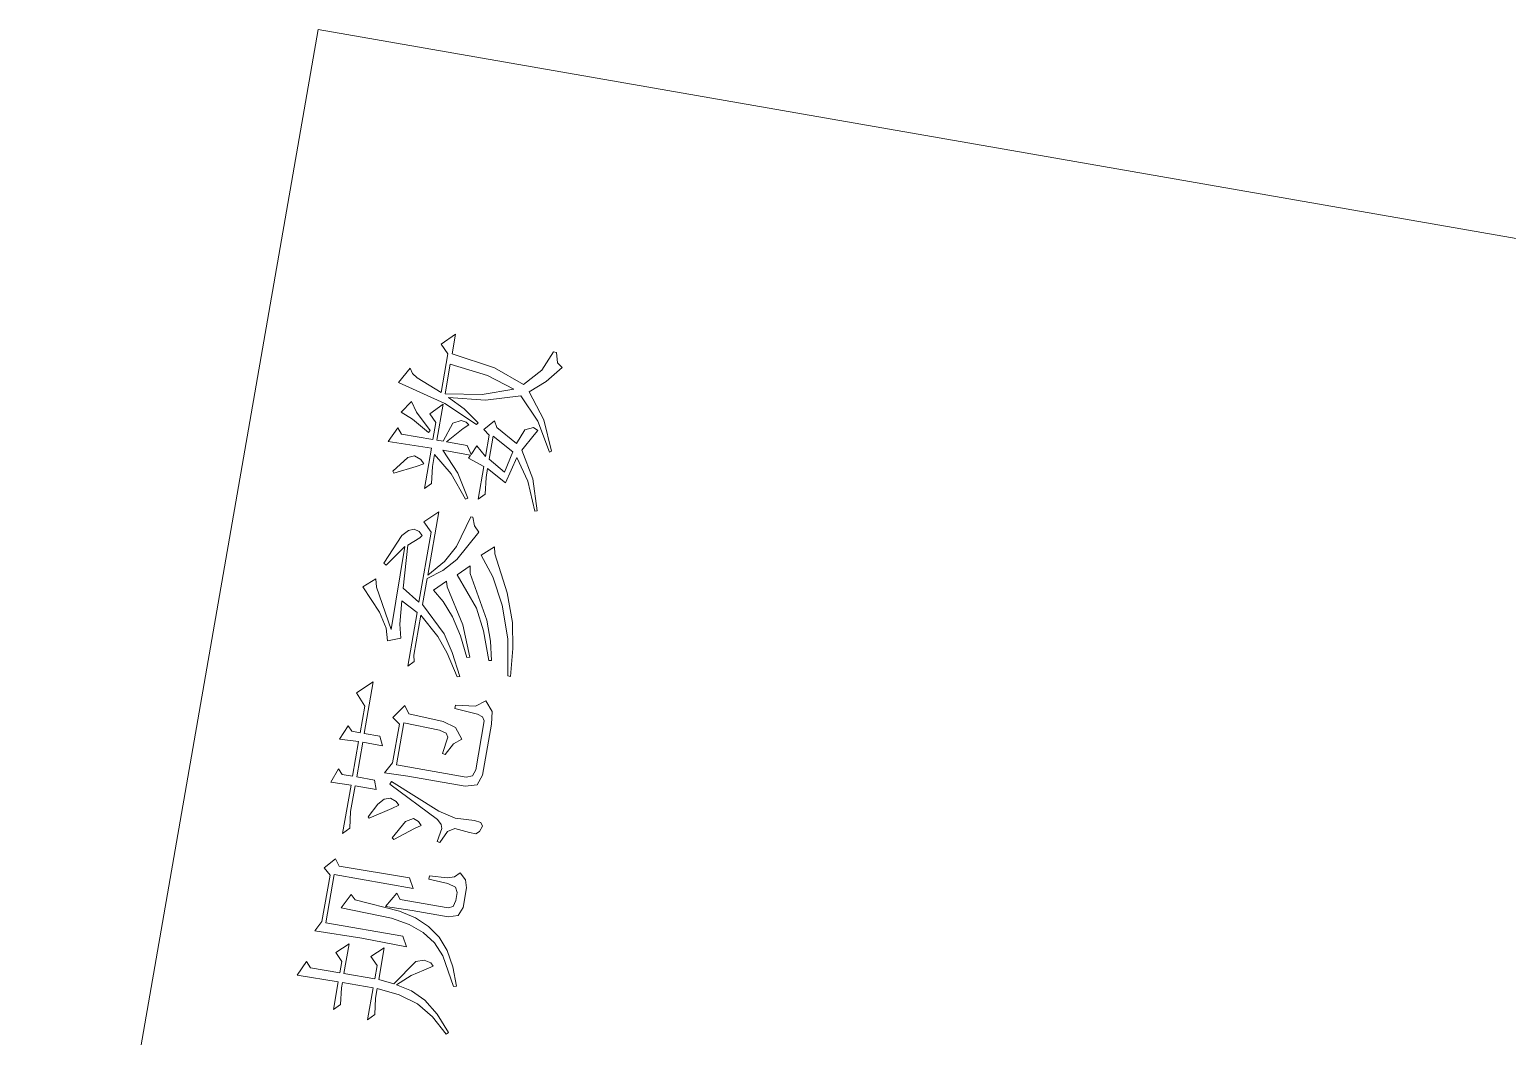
# Model space of a CAD drawing. Extents: x 274235 to 276654, y 142848 to 144425.
# Drawn here: x 275935.133 to 275937.103, y 143106.529 to 143107.872 of the extents above; entities that cross this region are included whole.
import ezdxf

# ---------------------------------------------------------------- set-up
doc = ezdxf.new("R2010")
doc.units = 0
doc.header["$LTSCALE"] = 1.5
doc.layers.get('0').update_dxf_attribs({"linetype": 'CONTINUOUS', "lineweight": 0})
doc.layers.add('_ACM-A-SITE-PAKG', color=1, linetype='CONTINUOUS', lineweight=5)

# ---------------------------------------------------------------- blocks, each defined once
blk = doc.blocks.new('acm_Parking_Truck - Lite Truck 轻型货车-1440549-B1_Working')
at = {"layer": '_ACM-A-SITE-PAKG'}
for p, q in [((1120, 7000), (-1120, 7000)), ((1120, 7000), (1120, 1850.1)), ((-127, 6811.3), (-126.1, 6755.6)), ((-106.8, 6802), (-127, 6811.3)), ((-114.1, 6795.5), (-106.8, 6802)), ((-114.1, 6755.6), (-114.1, 6795.5)), ((-50.7, 6790.9), (-64.5, 6798.3)), ((-64.5, 6798.3), (-63.6, 6734.8)), ((20.1, 6800.1), (11.9, 6790.9)), ((34.9, 6787.3), (20.1, 6800.1)), ((153.5, 6804.2), (134.2, 6811.3)), ((134.2, 6811.3), (135.1, 6783.9)), ((147.1, 6798), (153.5, 6804.2)), ((147.1, 6783.9), (147.1, 6798)), ((212.4, 6801.5), (193, 6809.5)), ((193, 6809.5), (194, 6783.9)), ((205.9, 6795.3), (212.4, 6801.5)), ((205.9, 6783.9), (205.9, 6795.3)), ((257.4, 6797.7), (241.8, 6783.9)), ((275.8, 6778.4), (257.4, 6797.7)), ((348.5, 6767), (400.9, 6795.9)), ((398.1, 6813.7), (368.7, 6786.2)), ((411.9, 6798.7), (398.1, 6813.7)), ((400.9, 6795.9), (411.9, 6798.7)), ((557.2, 6800.8), (554.5, 6799)), ((554.5, 6799), (568.3, 6771.3)), ((578.4, 6784.2), (557.2, 6800.8)), ((595, 6813.7), (595.9, 6755.6)), ((615.2, 6804.5), (595, 6813.7)), ((607.8, 6798), (615.2, 6804.5)), ((607.8, 6755.6), (607.8, 6798)), ((636.3, 6803.6), (629.9, 6787)), ((652.9, 6792.5), (636.3, 6803.6)), ((675, 6813.7), (657.7, 6748)), ((696.1, 6801.7), (675, 6813.7)), ((685.1, 6790.6), (689.7, 6797.5)), ((689.7, 6797.5), (696.1, 6801.7)), ((-51.6, 6681.5), (-51.6, 6785.4)), ((-51.6, 6785.4), (13.7, 6785.4)), ((11.9, 6790.9), (-50.7, 6790.9)), ((13.7, 6785.4), (13.7, 6678.7)), ((25.7, 6780.8), (34.9, 6787.3)), ((26.6, 6686.1), (25.7, 6780.8)), ((135.1, 6783.9), (69.8, 6783.9)), ((69.8, 6783.9), (78.1, 6775.6)), ((78.1, 6775.6), (100.2, 6778.4)), ((100.2, 6778.4), (135.1, 6778.4)), ((135.1, 6778.4), (135.1, 6749.8)), ((194, 6783.9), (147.1, 6783.9)), ((147.1, 6754.4), (147.1, 6778.4)), ((147.1, 6778.4), (194, 6778.4)), ((194, 6778.4), (194, 6751.7)), ((241.8, 6783.9), (205.9, 6783.9)), ((205.9, 6757.2), (205.9, 6778.4)), ((205.9, 6778.4), (275.8, 6778.4)), ((368.7, 6786.2), (349.2, 6773.7)), ((434, 6791.8), (432.2, 6788.1)), ((432.2, 6788.1), (460.7, 6767.9)), ((474.5, 6774.3), (434, 6791.8)), ((582.1, 6775.9), (578.4, 6784.2)), ((578.9, 6766.7), (582.1, 6775.9)), ((629.9, 6787), (616.1, 6763)), ((618.9, 6761.1), (640, 6783.3)), ((640, 6783.3), (652.9, 6792.5)), ((671.3, 6755.6), (685.1, 6790.6)), ((-88.4, 6765.7), (-98.5, 6755.6)), ((-73.7, 6750.1), (-88.4, 6765.7)), ((-28.6, 6768.9), (-30.4, 6700.2)), ((-8.4, 6758.8), (-28.6, 6768.9)), ((-14.8, 6752.4), (-8.4, 6758.8)), ((194, 6751.7), (205.9, 6757.2)), ((349.2, 6773.7), (332.8, 6768.9)), ((332.8, 6768.9), (339.3, 6752.3)), ((339.3, 6752.3), (357.7, 6756.9)), ((460.7, 6767.9), (348.5, 6767)), ((357.7, 6756.9), (388.9, 6759.6)), ((388.9, 6759.6), (377, 6736.8)), ((390.8, 6736.8), (405.5, 6760.6)), ((405.5, 6760.6), (463.4, 6764.2)), ((463.4, 6764.2), (475.4, 6750.4)), ((482.8, 6767), (474.5, 6774.3)), ((485.5, 6759.6), (482.8, 6767)), ((483.7, 6752.7), (485.5, 6759.6)), ((568.3, 6771.3), (573.8, 6762.1)), ((573.8, 6762.1), (578.9, 6766.7)), ((616.1, 6763), (618.9, 6761.1)), ((640.9, 6765.7), (630.8, 6755.6)), ((656.6, 6750.1), (640.9, 6765.7)), ((734.7, 6766.7), (723.7, 6755.6)), ((751.3, 6750.1), (734.7, 6766.7)), ((-126.1, 6755.6), (-163.8, 6755.6)), ((-163.8, 6755.6), (-155.5, 6747.3)), ((-155.5, 6747.3), (-133.5, 6750.1)), ((-133.5, 6750.1), (-126.1, 6750.1)), ((-126.1, 6750.1), (-126.1, 6708.5)), ((-98.5, 6755.6), (-114.1, 6755.6)), ((-114.1, 6708.5), (-114.1, 6750.1)), ((-114.1, 6750.1), (-73.7, 6750.1)), ((-19.4, 6691.5), (-14.8, 6752.4)), ((97.4, 6754.4), (95.6, 6752.6)), ((95.6, 6752.6), (113.9, 6725.1)), ((116, 6744.5), (97.4, 6754.4)), ((124.1, 6737.4), (116, 6744.5)), ((126.8, 6728.9), (124.1, 6737.4)), ((135.1, 6749.8), (147.1, 6754.4)), ((173.7, 6734.4), (159, 6742.7)), ((159, 6742.7), (159.9, 6711.5)), ((233.5, 6744.5), (226.2, 6734.4)), ((251.9, 6731.7), (233.5, 6744.5)), ((377, 6736.8), (304.3, 6736.8)), ((304.3, 6736.8), (311.7, 6729.4)), ((485.5, 6736.8), (390.8, 6736.8)), ((475.4, 6750.4), (479.1, 6747.7)), ((479.1, 6747.7), (483.7, 6752.7)), ((497.5, 6748.7), (485.5, 6736.8)), ((514, 6731.3), (497.5, 6748.7)), ((595.9, 6755.6), (541.6, 6755.6)), ((541.6, 6755.6), (549.9, 6747.3)), ((549.9, 6747.3), (572, 6750.1)), ((588.5, 6750.1), (566.9, 6723.6)), ((569.2, 6715), (595.9, 6740.1)), ((572, 6750.1), (588.5, 6750.1)), ((595.9, 6740.1), (595.9, 6702.7)), ((630.8, 6755.6), (607.8, 6755.6)), ((607.8, 6741.9), (607.8, 6750.1)), ((607.8, 6750.1), (656.6, 6750.1)), ((634, 6733.2), (607.8, 6741.9)), ((607.8, 6709.1), (607.8, 6737.3)), ((607.8, 6737.3), (629, 6718.2)), ((657.7, 6748), (637.3, 6701.7)), ((655.4, 6721.7), (666.7, 6744.8)), ((666.7, 6744.8), (671.7, 6695.5)), ((670.4, 6750.1), (710.8, 6750.1)), ((678.2, 6701.1), (670.4, 6750.1)), ((723.7, 6755.6), (671.3, 6755.6)), ((710.8, 6750.1), (704.4, 6698.8)), ((715.9, 6691), (724.6, 6750.1)), ((724.6, 6750.1), (751.3, 6750.1)), ((-85.6, 6718.6), (-95.7, 6708.5)), ((-70.9, 6703), (-85.6, 6718.6)), ((-63.6, 6734.8), (-64.5, 6674.1)), ((75.3, 6717.9), (73.5, 6715.2)), ((99.7, 6704.3), (75.3, 6717.9)), ((145.2, 6733.3), (109.8, 6662.5)), ((113.9, 6725.1), (119.5, 6716.5)), ((119.5, 6716.5), (124.1, 6720.8)), ((120.8, 6662.5), (148.9, 6731.4)), ((124.1, 6720.8), (126.8, 6728.9)), ((148.9, 6731.4), (145.2, 6733.3)), ((171.9, 6634.7), (171.9, 6728.9)), ((171.9, 6728.9), (228.9, 6728.9)), ((226.2, 6734.4), (173.7, 6734.4)), ((228.9, 6728.9), (227.5, 6680.2)), ((239.9, 6677.4), (241.8, 6724.3)), ((241.8, 6724.3), (251.9, 6731.7)), ((311.7, 6729.4), (320, 6731.3)), ((320, 6731.3), (374.2, 6731.3)), ((374.2, 6731.3), (350.3, 6704.1)), ((354.9, 6696.3), (388.9, 6731.3)), ((388.9, 6731.3), (423.9, 6731.3)), ((410.1, 6720.2), (397.3, 6705)), ((424.8, 6705.2), (410.1, 6720.2)), ((423.9, 6731.3), (437.8, 6712.5)), ((450.1, 6712.4), (428.5, 6731.3)), ((428.5, 6731.3), (514, 6731.3)), ((566.9, 6723.6), (537, 6699)), ((629, 6718.2), (635.4, 6711.8)), ((639.1, 6722.7), (634, 6733.2)), ((638.2, 6715.9), (639.1, 6722.7)), ((640, 6699.8), (655.4, 6721.7)), ((-126.1, 6708.5), (-169.3, 6708.5)), ((-169.3, 6708.5), (-161, 6700.3)), ((-161, 6700.3), (-139, 6703)), ((-139, 6703), (-126.1, 6703)), ((-126.1, 6703), (-129.3, 6672.6)), ((-116, 6682.1), (-114.1, 6703)), ((-95.7, 6708.5), (-114.1, 6708.5)), ((-114.1, 6703), (-70.9, 6703)), ((-30.4, 6700.2), (-34.7, 6675.7)), ((3.6, 6699), (-16.6, 6710.9)), ((-16.6, 6710.9), (-15.7, 6675.1)), ((-3.8, 6693.4), (3.6, 6699)), ((73.5, 6715.2), (92.8, 6690.7)), ((105.7, 6694.3), (99.7, 6704.3)), ((159.9, 6711.5), (159.9, 6633.7)), ((350.3, 6704.1), (330.3, 6687.9)), ((371.2, 6674), (417.5, 6703.3)), ((397.3, 6705), (379.3, 6689.3)), ((417.5, 6703.3), (424.8, 6705.2)), ((437.8, 6712.5), (455.6, 6696.8)), ((472.6, 6700), (450.1, 6712.4)), ((514.9, 6688), (472.6, 6700)), ((537, 6699), (538.9, 6696.3)), ((538.9, 6696.3), (569.2, 6715)), ((591.3, 6704.5), (583.9, 6682.6)), ((595.9, 6702.7), (591.3, 6704.5)), ((596.8, 6701.8), (607.8, 6709.1)), ((609.7, 6696.3), (596.8, 6701.8)), ((635.4, 6711.8), (638.2, 6715.9)), ((637.3, 6701.7), (640, 6699.8)), ((692.4, 6660.9), (678.2, 6701.1)), ((704.4, 6698.8), (692.4, 6660.9)), ((-121.3, 6657.3), (-116.9, 6678.5)), ((-116.9, 6678.5), (-101.3, 6661.2)), ((-81.9, 6658.5), (-116, 6682.1)), ((-64.5, 6674.1), (-51.6, 6681.5)), ((-24.6, 6668.9), (-19.4, 6691.5)), ((-3.8, 6628.1), (-3.8, 6693.4)), ((13.7, 6678.7), (26.6, 6686.1)), ((92.8, 6690.7), (98.3, 6682.5)), ((98.3, 6682.5), (102.9, 6687)), ((102.9, 6687), (105.7, 6694.3)), ((227.5, 6680.2), (225, 6671.1)), ((234.9, 6659.9), (239.9, 6677.4)), ((330.3, 6687.9), (301.6, 6669.6)), ((302.5, 6666), (332.6, 6681.4)), ((332.6, 6681.4), (354.9, 6696.3)), ((379.3, 6689.3), (356.4, 6674.3)), ((435.8, 6692.6), (396.3, 6659.8)), ((450.6, 6677.6), (435.8, 6692.6)), ((440.4, 6675.8), (450.6, 6677.6)), ((455.6, 6696.8), (496.5, 6674.2)), ((496.5, 6674.2), (503.9, 6681.1)), ((503.9, 6681.1), (514.9, 6685.3)), ((514.9, 6685.3), (514.9, 6688)), ((583.9, 6682.6), (539.8, 6682.6)), ((539.8, 6682.6), (548, 6674.4)), ((548, 6674.4), (570.1, 6677.1)), ((582.1, 6677.1), (567.4, 6650.4)), ((570.1, 6677.1), (582.1, 6677.1)), ((581.2, 6654.1), (595, 6677.1)), ((595, 6677.1), (626.2, 6677.1)), ((597.7, 6682.6), (609.7, 6696.3)), ((626.2, 6682.6), (597.7, 6682.6)), ((626.2, 6677.1), (609.7, 6647.7)), ((632.7, 6690.9), (626.2, 6682.6)), ((646.5, 6679), (632.7, 6690.9)), ((638.2, 6674.4), (646.5, 6679)), ((671.7, 6695.5), (685.1, 6650.3)), ((700.7, 6649.3), (715.9, 6691)), ((-129.3, 6672.6), (-137.1, 6646.7)), ((-101.3, 6661.2), (-91.1, 6645.8)), ((-78.3, 6647.6), (-81.9, 6658.5)), ((-34.7, 6675.7), (-41.9, 6655.3)), ((-32.7, 6649.8), (-24.6, 6668.9)), ((-15.7, 6675.1), (-15.7, 6626.3)), ((29.3, 6660.3), (28, 6634.1)), ((33.9, 6660.3), (29.3, 6660.3)), ((35.3, 6636.4), (33.9, 6660.3)), ((80.8, 6657.9), (79.9, 6654.2)), ((98.8, 6654.7), (80.8, 6657.9)), ((109.8, 6662.5), (104.1, 6656.4)), ((115.3, 6639.5), (120.8, 6662.5)), ((197.6, 6671), (196.7, 6667.3)), ((196.7, 6667.3), (212.8, 6659)), ((220.2, 6667.8), (197.6, 6671)), ((212.8, 6659), (220.6, 6648.9)), ((225, 6671.1), (220.2, 6667.8)), ((220.6, 6648.9), (234.9, 6659.9)), ((259.3, 6665), (257.4, 6634.2)), ((263.9, 6665), (259.3, 6665)), ((267.1, 6638.4), (263.9, 6665)), ((301.6, 6669.6), (302.5, 6666)), ((356.4, 6674.3), (329.2, 6661.1)), ((329.2, 6661.1), (330.1, 6657.4)), ((330.1, 6657.4), (371.2, 6674)), ((396.3, 6659.8), (368.2, 6645.3)), ((382.7, 6643.6), (440.4, 6675.8)), ((467.1, 6665.6), (441.2, 6645.3)), ((480.9, 6650), (467.1, 6665.6)), ((621.6, 6644.9), (638.2, 6674.4)), ((-137.1, 6646.7), (-150.5, 6623.7)), ((-130.7, 6637.6), (-121.3, 6657.3)), ((-91.1, 6645.8), (-83.8, 6634.8)), ((-83.8, 6634.8), (-80.1, 6638.5)), ((-80.1, 6638.5), (-78.3, 6647.6)), ((-52.9, 6638.4), (-68.2, 6624.2)), ((-41.9, 6655.3), (-52.9, 6638.4)), ((-44.5, 6633.6), (-32.7, 6649.8)), ((79.9, 6654.2), (96, 6646.8)), ((96, 6646.8), (102, 6637.6)), ((104.1, 6656.4), (98.8, 6654.7)), ((116.7, 6613.7), (115.3, 6639.5)), ((276.7, 6626.4), (267.1, 6638.4)), ((368.2, 6645.3), (330.1, 6631.7)), ((356.1, 6633.7), (382.7, 6643.6)), ((441.2, 6645.3), (406, 6626.5)), ((423.5, 6622.8), (471.7, 6648.2)), ((471.7, 6648.2), (480.9, 6650)), ((567.4, 6650.4), (603.2, 6641.2)), ((603.2, 6641.2), (574.7, 6621.2)), ((609.7, 6647.7), (581.2, 6654.1)), ((641.4, 6637.1), (621.6, 6644.9)), ((685.1, 6650.3), (655.9, 6622.1)), ((659.1, 6614.7), (692.4, 6640.1)), ((692.4, 6640.1), (710.1, 6620.2)), ((723.7, 6628.4), (700.7, 6649.3)), ((-150.5, 6623.7), (-170.2, 6602.1)), ((-167.5, 6599.4), (-145.9, 6618.5)), ((-145.9, 6618.5), (-130.7, 6637.6)), ((-68.2, 6624.2), (-105.9, 6603.1)), ((-80.5, 6608.7), (-60.3, 6620)), ((-60.3, 6620), (-44.5, 6633.6)), ((-15.7, 6626.3), (-11.8, 6613.2)), ((-1, 6621.9), (-3.8, 6628.1)), ((7.3, 6619.9), (-1, 6621.9)), ((18.3, 6619.9), (7.3, 6619.9)), ((24.9, 6623.4), (18.3, 6619.9)), ((28, 6634.1), (24.9, 6623.4)), ((38.4, 6627), (35.3, 6636.4)), ((36.7, 6611.8), (45, 6620.8)), ((45, 6620.8), (38.4, 6627)), ((102, 6637.6), (100.2, 6617.4)), ((159.9, 6633.7), (164.5, 6618.6)), ((164.5, 6618.6), (178.3, 6613.5)), ((174.9, 6626.4), (171.9, 6634.7)), ((183.8, 6623.7), (174.9, 6626.4)), ((250.1, 6623.7), (183.8, 6623.7)), ((255.1, 6626.8), (250.1, 6623.7)), ((257.4, 6634.2), (255.1, 6626.8)), ((264.3, 6615.4), (276.7, 6626.4)), ((330.1, 6631.7), (331, 6627.9)), ((331, 6627.9), (356.1, 6633.7)), ((406, 6626.5), (363.1, 6611.7)), ((385.7, 6609.1), (423.5, 6622.8)), ((574.7, 6621.2), (537, 6605.4)), ((579.1, 6615.3), (614.3, 6636.6)), ((614.3, 6636.6), (637.3, 6623.8)), ((655.9, 6622.1), (617.9, 6599.8)), ((637.3, 6623.8), (643.7, 6620.1)), ((646.5, 6626.5), (641.4, 6637.1)), ((643.7, 6620.1), (646.5, 6626.5)), ((710.1, 6620.2), (732, 6602.5)), ((750.4, 6617.2), (723.7, 6628.4)), ((-170.2, 6602.1), (-167.5, 6599.4)), ((-105.9, 6603.1), (-104.9, 6599.4)), ((-104.9, 6599.4), (-80.5, 6608.7)), ((-11.8, 6613.2), (-0.1, 6608.8)), ((-0.1, 6608.8), (26.6, 6608.8)), ((26.6, 6608.8), (36.7, 6611.8)), ((100.2, 6617.4), (99.6, 6609.1)), ((99.6, 6609.1), (103.4, 6604.5)), ((103.4, 6604.5), (111.2, 6601.8)), ((111.2, 6601.8), (115.8, 6604.8)), ((115.8, 6604.8), (116.7, 6613.7)), ((178.3, 6613.5), (247.3, 6613.5)), ((247.3, 6613.5), (264.3, 6615.4)), ((363.1, 6611.7), (314.4, 6603.1)), ((314.4, 6603.1), (314.4, 6599.4)), ((314.4, 6599.4), (351.6, 6602.7)), ((351.6, 6602.7), (385.7, 6609.1)), ((537, 6605.4), (537.9, 6602.6)), ((537.9, 6602.6), (579.1, 6615.3)), ((617.9, 6599.8), (619.8, 6597.1)), ((619.8, 6597.1), (659.1, 6614.7)), ((732, 6602.5), (737, 6609.4)), ((737, 6609.4), (750.4, 6613.5)), ((750.4, 6613.5), (750.4, 6617.2))]:
    blk.add_line(p, q, dxfattribs=at)
blk = doc.blocks.new('BASEMENT20250512')
at = {"layer": '_ACM-A-SITE-PAKG', "rotation": 89.99999999999746}
blk.add_blockref('acm_Parking_Truck - Lite Truck 轻型货车-1440549-B1_Working', (697404.1245, 648804.5656), dxfattribs=at)

msp = doc.modelspace()

# ---------------------------------------------------------------- block references
at = {"xscale": 0.0009999999999999994, "yscale": 0.001, "zscale": 0.001, "rotation": 350.1075696352769}
msp.add_blockref('BASEMENT20250512', (275143.7222, 142586.2208), dxfattribs=at)

doc.saveas('drawing.dxf')
